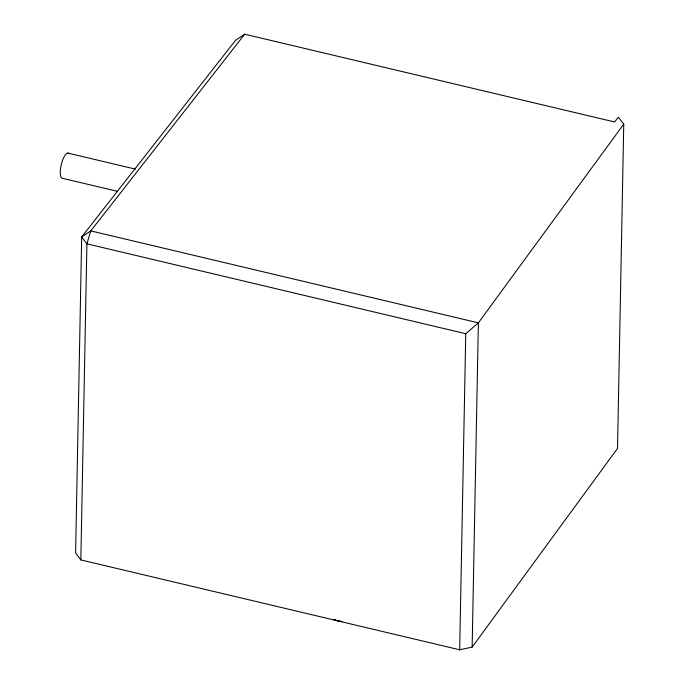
<?xml version="1.0" encoding="UTF-8"?>
<svg xmlns="http://www.w3.org/2000/svg" width="684" height="684" viewBox="0 0 684 684"><rect width="100%" height="100%" fill="white"/><g stroke="black" fill="none" stroke-linecap="round" stroke-linejoin="round"><path stroke-width="1.03" d="M80.84 559.914L86.902 243.829L90.784 230.893L244.692 34.2L614.591 121.966L618.319 117.212L623.748 124.137L617.524 448.396L472.148 647.115L459.682 649.8L80.84 559.914L75.608 553.031L81.678 236.946L235.587 40.253L244.692 34.2M459.682 649.8L465.753 333.724L478.373 322.865L623.748 124.137M472.148 647.115L478.373 322.865L90.784 230.893L81.678 236.946L86.902 243.829L465.753 333.724M338.332 620.764L340.11 620.978M67.878 153.096L135.321 169.093M117.545 191.366L62.552 178.319A12.928 4.087 -76.7 0 1 61.406 164.1A12.928 4.087 -76.7 0 1 68.879 153.507M333.895 619.396L337.443 620.662M342.034 621.585A17.288 9.285 1.1 0 1 333.775 619.619"/></g></svg>
